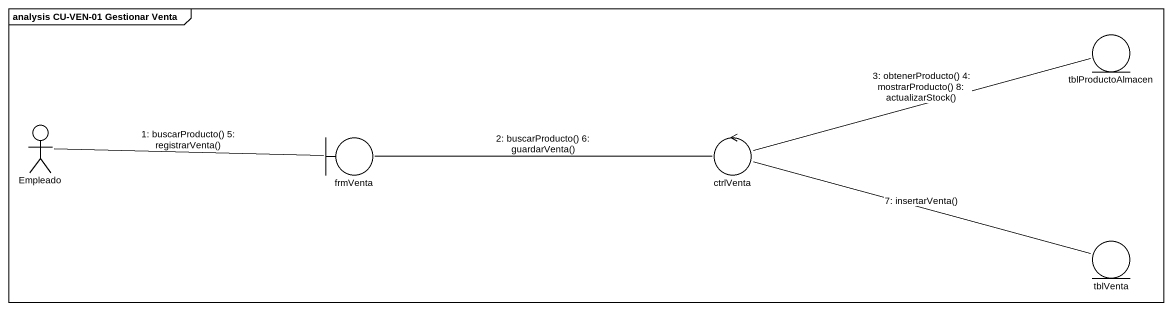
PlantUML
@startuml
mainframe analysis CU-VEN-01 Gestionar Venta
entity tblProductoAlmacen
actor Empleado
boundary frmVenta
control ctrlVenta
entity tblVenta
Empleado -right- frmVenta : 1: buscarProducto() 5: registrarVenta()
frmVenta -right- ctrlVenta : 2: buscarProducto() 6: guardarVenta()
ctrlVenta -right- tblProductoAlmacen : 3: obtenerProducto() 4: mostrarProducto() 8: actualizarStock()
ctrlVenta -right- tblVenta : 7: insertarVenta()
@enduml
